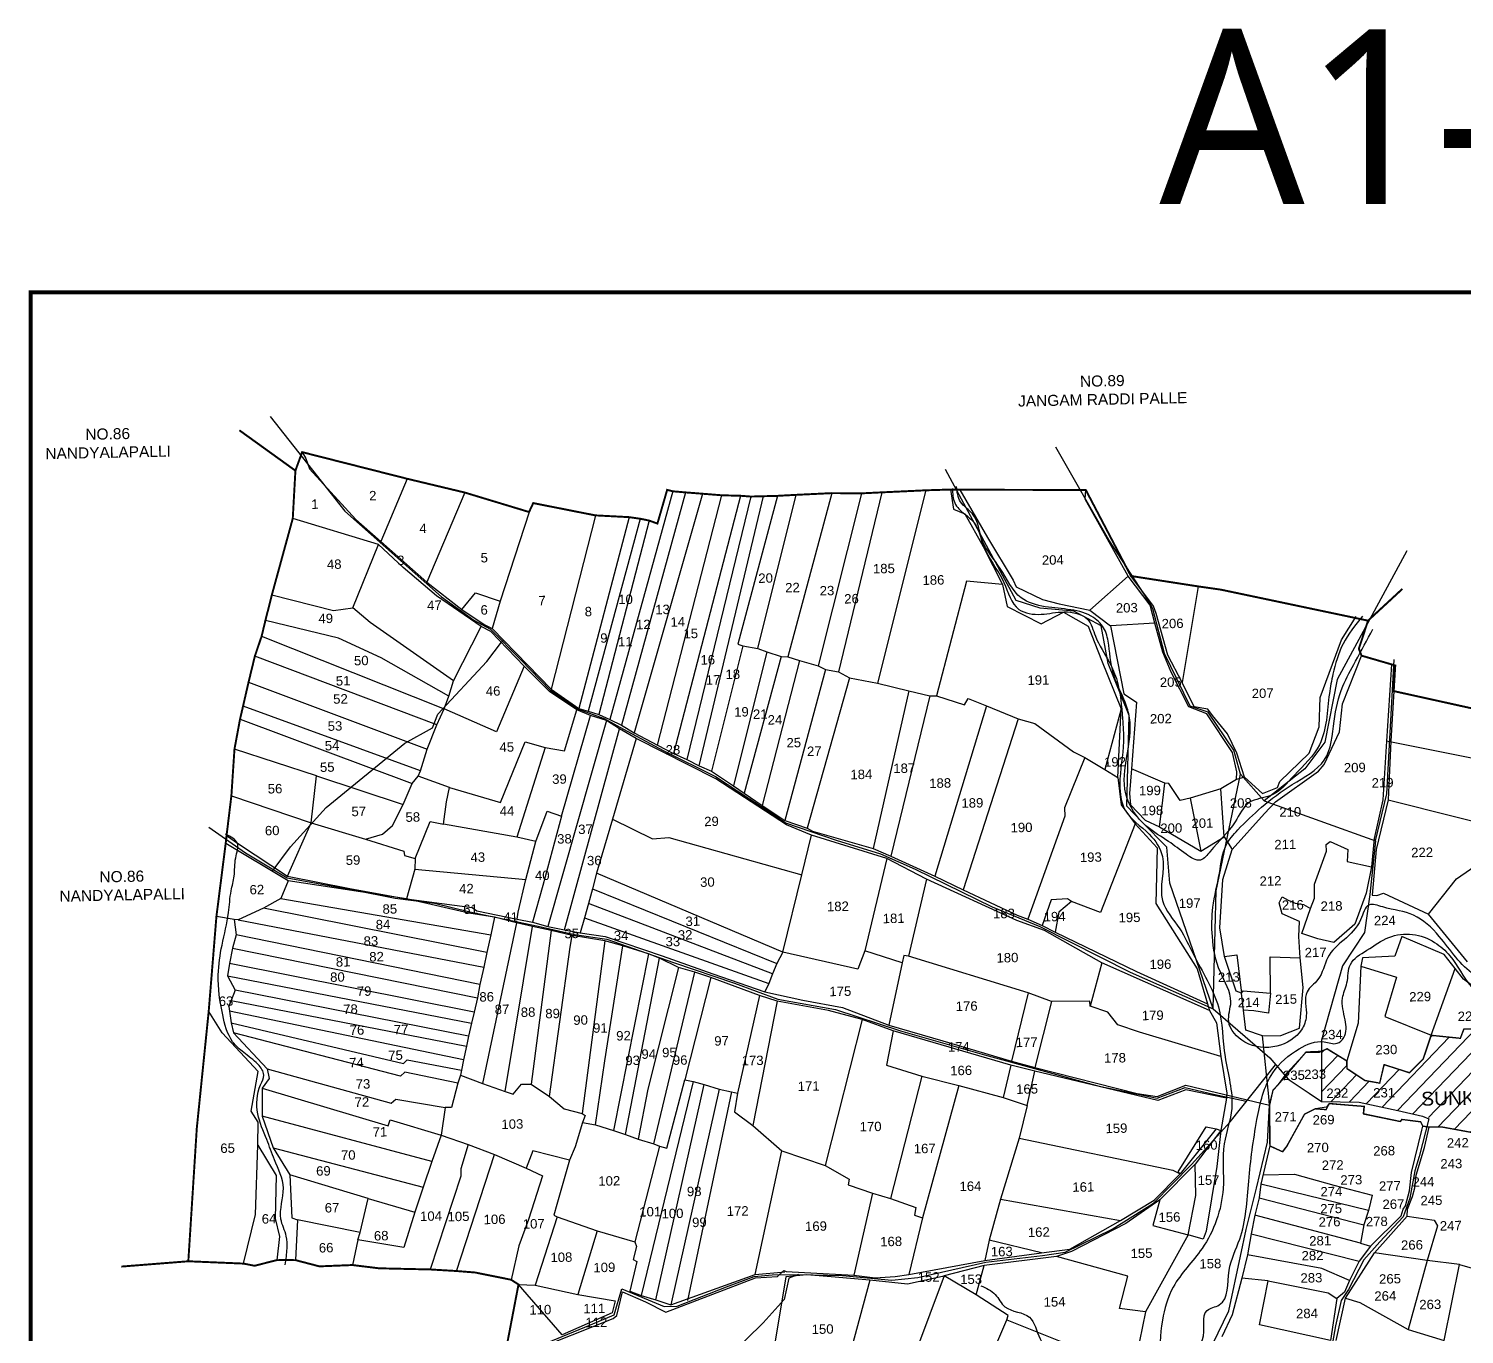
# Model space of a CAD drawing. Header units: inches. Extents: x 197015 to 220773, y 1618758 to 1626807.
# Drawn here: x 197015 to 199609, y 1621386 to 1623745 of the extents above; entities that cross this region are included whole.
import ezdxf
from ezdxf.enums import TextEntityAlignment as Align

# ---------------------------------------------------------------- set-up
doc = ezdxf.new("R2010")
doc.units = ezdxf.units.IN
doc.header["$LTSCALE"] = 15
doc.header["$MEASUREMENT"] = 0
for name, color, linetype in [('CADAS', 1, 'Continuous'), ('PLOT', 7, 'Continuous'), ('PLOT NO', 7, 'Continuous'), ('ROAD', 1, 'Continuous'), ('STREAM', 4, 'Continuous'), ('VILLAGE BOUNADRY', 5, 'Continuous'), ('VILLAGE BOUNDARY', 5, 'Continuous')]:
    doc.layers.add(name, color=color, linetype=linetype)
doc.styles.get("Standard").update_dxf_attribs({"font": 'arial.ttf'})
doc.styles.add('TMS', font='trebuc.ttf')

msp = doc.modelspace()

# ---------------------------------------------------------------- hatches: boundary and pattern name
at = {"layer": 'PLOT'}
h = msp.add_hatch(dxfattribs=at)
h.set_pattern_fill('ANSI31', color=11, scale=195.540078, angle=1.2017)
h.set_pattern_definition([(46.2017, (195094.894, 1620245.288), (-17.64213, 16.9172), [])])
h.paths.add_polyline_path([(199535.1, 1621883.1), (199510.2, 1621858.3), (199464.4, 1621872.9), (199456.4, 1621839.5), (199430, 1621844.2), (199397.1, 1621866), (199396.8, 1621879.9), (199361.4, 1621901.7), (199351.2, 1621896.9), (199351.3, 1621806.3), (199429.4, 1621805.2), (199429.2, 1621803.2), (199488.9, 1621790), (199545.8, 1621777.3), (199541.5, 1621760.8), (199546, 1621760.2), (199569.7, 1621760.1), (199662.9, 1621743), (199687.5, 1621703.3), (199722.8, 1621696.2), (199722.7, 1621697.5), (199706.5, 1621736.4), (199700.5, 1621765.8), (199677.5, 1621799.7), (199663.1, 1621821.7), (199706.3, 1621934), (199706.7, 1621936.5), (199684.9, 1621938.6), (199658.6, 1621947.6), (199646, 1621951.7), (199632.3, 1621937.8), (199608.7, 1621937.3), (199602.1, 1621920.5), (199549.6, 1621925.9)])
h.paths.add_polyline_path([(199627, 1621705.1), (199682.4, 1621706.3), (199681.8, 1621735.7), (199626.4, 1621734.5)], flags=25)
h.paths.add_polyline_path([(199663.8, 1621740.3), (199719.3, 1621741.4), (199718.7, 1621771.4), (199663.1, 1621770.2)], flags=25)
h.paths.add_polyline_path([(199603.3, 1621829.1), (199658.8, 1621830.3), (199658.2, 1621860.2), (199602.7, 1621859.1)], flags=24)
h.paths.add_polyline_path([(199672.4, 1621703.3), (199728, 1621704.5), (199727.4, 1621734.4), (199671.8, 1621733.3)], flags=9)
h.paths.add_polyline_path([(199312.3, 1621839.9), (199367.8, 1621841.1), (199367.2, 1621871), (199311.6, 1621869.9)], flags=9)
h.paths.add_polyline_path([(199352.4, 1621805.8), (199408, 1621807), (199407.4, 1621836.9), (199351.8, 1621835.8)], flags=25)
h.paths.add_polyline_path([(199437, 1621806.5), (199492.5, 1621807.6), (199491.9, 1621837.6), (199436.3, 1621836.4)], flags=24)
h.paths.add_polyline_path([(199650.6, 1621940.9), (199706, 1621942.1), (199705.4, 1621971.5), (199650, 1621970.3)], flags=9)

# ---------------------------------------------------------------- linework, layer by layer
for points in [[(197509.3, 1622979.7), (197516.1, 1622968), (197522.9, 1622949.7), (197606.3, 1622858.2), (197651.7, 1622818.5), (197734.4, 1622744.7), (197797.9, 1622695.5), (197838.2, 1622668.2), (197852.5, 1622660.9), (197917.2, 1622594.8), (197959.1, 1622551.1), (198009.2, 1622516.4), (198026, 1622511.7), (198045.4, 1622505.9), (198065.2, 1622496.8), (198086.2, 1622486.2), (198109.4, 1622472.2), (198151.3, 1622450.1), (198180.4, 1622435.3), (198204.7, 1622424.5), (198226.7, 1622413.1), (198249.2, 1622403.1), (198288.5, 1622376.5), (198307.8, 1622363.6), (198340.3, 1622341.4), (198381.6, 1622314), (198421.8, 1622300), (198431.4, 1622294.5), (198541.4, 1622263.3), (198572.9, 1622249.4), (198652.4, 1622213.7), (198703.7, 1622188.7), (198801.6, 1622142.8), (198820.5, 1622135.8), (198846.6, 1622124.5), (198869.7, 1622112.2), (199016.7, 1622041.5), (199145.2, 1621982.6), (199149, 1621970.8), (199161.2, 1621948.4), (199169.4, 1621887.7), (199180.4, 1621821.5), (199179.3, 1621812.4), (199169.2, 1621754.1), (199162.1, 1621689), (199142.7, 1621572.3), (199137.6, 1621557.7), (199110.5, 1621565.3), (199033.3, 1621426.2), (199011.3, 1621320)], [(197699, 1622931.6), (197651.7, 1622818.5)], [(197803.1, 1622906.7), (197734.4, 1622744.7)], [(198179.2, 1622908.9), (198065.2, 1622496.8)], [(198202.2, 1622906.9), (198086.2, 1622486.2)], [(198232.9, 1622904.5), (198109.4, 1622472.2)], [(198151.3, 1622450.1), (198267.8, 1622901.7)], [(198301.7, 1622900.8), (198180.4, 1622435.3)], [(198320, 1622899.4), (198204.7, 1622424.5)], [(198226.7, 1622413.1), (198343, 1622900)], [(198368.2, 1622900.7), (198296.6, 1622632.7)], [(198332.5, 1622624.9), (198402, 1622902.5)], [(198466.3, 1622905.6), (198387.1, 1622610.1)], [(198519.9, 1622905.2), (198441.8, 1622593.5)], [(198556.9, 1622907), (198478.6, 1622582.5)], [(198636.4, 1622910.7), (198549.2, 1622562.2)], [(198680.7, 1622912.1), (198686.3, 1622876.6), (198706.8, 1622868.4), (198739.6, 1622809), (198775, 1622740.7), (198783.3, 1622700.8), (198844.4, 1622669.5), (198885.1, 1622690.6), (198929.6, 1622665), (198953.9, 1622603.8), (198989.4, 1622515.6), (198959.7, 1622406.1)], [(198697.9, 1622911.8), (198747.7, 1622825.4), (198794.4, 1622748.4), (198799.3, 1622736.4), (198847.2, 1622713.6), (198877.2, 1622705.6), (198932.5, 1622693.9), (198969.9, 1622665.8), (198994.2, 1622543.2), (199016.8, 1622527.6), (199007.7, 1622407.5), (199004.6, 1622362.9), (199006.1, 1622342.2), (199032.5, 1622314.6), (199058.6, 1622302.5), (199133.3, 1622258.8), (199175.5, 1622284.4), (199189.7, 1622261.9)], [(199197.6, 1622388.2), (199198.1, 1622402), (199190.6, 1622437), (199143.9, 1622506.8), (199111.4, 1622519.2), (199079.7, 1622581.9), (199064.6, 1622618.1), (199050, 1622670.8), (199041.6, 1622703.1), (199001.6, 1622755.3), (198923.9, 1622894.6), (198925.3, 1622911.4)], [(197919.4, 1622871.5), (197867.3, 1622710.3), (197852.5, 1622660.9)], [(198039.2, 1622865.4), (197959.1, 1622551.1)], [(197482.8, 1622213.7), (197525.7, 1622310.1), (197535.3, 1622394.6), (197691.8, 1622343.2), (197708.4, 1622380.9), (197719, 1622394.4), (197723, 1622404), (197735.5, 1622443.1), (197752.7, 1622486.7), (197766.1, 1622515.6), (197774.7, 1622538.9), (197783, 1622566.3), (197832.6, 1622664.9), (197752.3, 1622719.9), (197691.8, 1622771), (197647.6, 1622812.9), (197492.4, 1622859.7)], [(198100.3, 1622862.2), (198009.2, 1622516.4)], [(198120.4, 1622859.3), (198026, 1622511.7)], [(198136.5, 1622856), (198045.4, 1622505.9)], [(197783, 1622566.3), (197632, 1622671.8), (197601, 1622698.1), (197647.6, 1622812.9)], [(198775, 1622740.7), (198709.8, 1622746.5), (198655.7, 1622539.4)], [(199001.6, 1622755.3), (198932.5, 1622693.9)], [(199212, 1622392.2), (199198.2, 1622435.6), (199181.5, 1622470.4), (199154.3, 1622503.6), (199146, 1622515.3), (199121.1, 1622519.6), (199099.3, 1622563.3), (199073.6, 1622612.6), (199052.5, 1622688.4), (199047.9, 1622701.2), (199006.8, 1622755.9)], [(199128.2, 1622737.1), (199099.3, 1622563.3)], [(197454.6, 1622721.6), (197566, 1622693.8), (197601, 1622698.1)], [(197797.9, 1622695.5), (197822.6, 1622725.3), (197867.3, 1622710.3)], [(197774.7, 1622538.9), (197652.3, 1622607.9), (197575.2, 1622643.6), (197443, 1622675.6)], [(198377.7, 1622076.2), (198412.1, 1622216.1), (198429.7, 1622287.3), (198384.8, 1622306.3), (198257, 1622389.4), (198112.8, 1622462.2), (198082.9, 1622479.9), (198059.5, 1622494.5), (198030.5, 1622504), (198005.5, 1622514.1), (197956.6, 1622547.2), (197910.6, 1622593.2), (197850, 1622655.3), (197832.6, 1622664.9)], [(199050, 1622670.8), (198969.9, 1622665.8)], [(199244.4, 1622362.8), (199271.7, 1622373.7), (199276.2, 1622384.4), (199329.1, 1622435.6), (199346.9, 1622483.6), (199349.1, 1622536.1), (199387.3, 1622640.8), (199413.6, 1622682.6)], [(197436.2, 1622647.2), (197766.1, 1622515.6)], [(198296.6, 1622632.7), (198305.8, 1622629.9), (198332.5, 1622624.9), (198348.9, 1622618.7), (198374.8, 1622610.7), (198387.1, 1622610.1), (198407.9, 1622603), (198441.8, 1622593.5), (198455.3, 1622586.9), (198478.6, 1622582.5), (198498.2, 1622571.6), (198549.2, 1622562.2), (198605.8, 1622548.4), (198643.3, 1622539.4), (198655.7, 1622539.4), (198706.2, 1622522.9), (198712.9, 1622534.8), (198746.2, 1622521.4), (198803.4, 1622497.9), (198833.2, 1622489.2), (198903.2, 1622438.3), (198923.7, 1622428.2), (198959.7, 1622406.1), (198983.4, 1622391.6), (198989.5, 1622342.3), (199014.3, 1622308.2), (199054.3, 1622264.5), (199051.8, 1622164), (199126.8, 1622046.3), (199145.2, 1621982.6)], [(199481.7, 1622547.9), (199476.7, 1622457.6), (199471.8, 1622351.5), (199449.8, 1622261.6), (199442.8, 1622179.3), (199451.1, 1622178.7), (199463.2, 1622182.6), (199544.5, 1622144.9), (199595.2, 1622208.5), (199713.6, 1622290.7), (199809.2, 1622384), (199823, 1622395.5), (199901.1, 1622456.5), (199923.8, 1622451.7), (200035.6, 1622507.4), (200155.9, 1622492.9), (200190.8, 1622487.4), (200235, 1622635)], [(197372.8, 1622287), (197394.4, 1622271.6), (197482.8, 1622213.7), (197595.8, 1622191.4), (197697.8, 1622172.3), (197816.3, 1622157.1), (197825.2, 1622150.9), (197897.7, 1622136), (197925.5, 1622130.6), (197953.4, 1622122.8), (197983.6, 1622116.3), (198011.6, 1622111), (198056.9, 1622104.5), (198160, 1622069.6), (198251.5, 1622037), (198345.6, 1622004.6), (198414.3, 1621989.7), (198485.6, 1621975.9), (198569.5, 1621944.4), (198666.8, 1621915.7), (198791.2, 1621879.4), (198833.2, 1621867.7), (199018.4, 1621820.7), (199054.2, 1621815.2), (199106.2, 1621835.7), (199257.5, 1621799.8), (199256, 1621815.3), (199244.7, 1621925.2), (199214.6, 1621935.3), (199206.6, 1622001.9), (199197.3, 1622005.9), (199176.2, 1622068.1), (199167.5, 1622119.9), (199172.7, 1622207.7), (199189.7, 1622261.9), (199248.2, 1622326.7), (199267.9, 1622347.6), (199345.7, 1622403.2), (199356.1, 1622415.4), (199383.8, 1622474.5), (199389, 1622524.8), (199423.6, 1622611.9)], [(197752.7, 1622486.7), (197424, 1622611.3)], [(198305.8, 1622629.9), (198249.2, 1622403.1)], [(198348.9, 1622618.7), (198288.5, 1622376.5)], [(198374.8, 1622610.7), (198307.8, 1622363.6)], [(197910.6, 1622593.2), (197860.5, 1622474.4), (197766.1, 1622515.6)], [(198407.9, 1622603), (198340.3, 1622341.4)], [(198455.3, 1622586.9), (198381.6, 1622314)], [(199478, 1622596.2), (199468.6, 1622457.4), (199461.9, 1622351.4), (199446.5, 1622281.4), (199441.5, 1622230.3), (199432, 1622183), (199411.5, 1622126.9), (199373.7, 1622093.6), (199344.3, 1622100.3), (199315.4, 1622109.6), (199331.3, 1622155.1), (199338.3, 1622173.7), (199338.4, 1622199.1), (199360, 1622258.5), (199359.8, 1622270.9), (199366.7, 1622276.4), (199399.1, 1622261.5), (199397.4, 1622240.1), (199441.5, 1622230.3)], [(197412.5, 1622563.9), (197735.5, 1622443.1)], [(198498.2, 1622571.6), (198421.8, 1622300)], [(198605.8, 1622548.4), (198541.4, 1622263.3)], [(198643.3, 1622539.4), (198572.9, 1622249.4)], [(197723, 1622404), (197402.6, 1622520.7)], [(197775.7, 1622373.6), (197867.6, 1622346.7), (197912.6, 1622456.4), (197948.5, 1622446), (197983.6, 1622439.7), (198005.5, 1622514.1)], [(197897.7, 1622136), (197899.7, 1622148.6), (197913.6, 1622207.2), (197931.4, 1622275.9), (197952, 1622331.1), (197977.8, 1622321.7), (198030.5, 1622504)], [(198746.2, 1622521.4), (198652.4, 1622213.7)], [(198983.4, 1622391.6), (198989.4, 1622515.6)], [(197397.1, 1622497), (197708.4, 1622380.9)], [(198059.5, 1622494.5), (197953.4, 1622122.8)], [(197983.6, 1622116.3), (198082.9, 1622479.9)], [(198803.4, 1622497.9), (198703.7, 1622188.7)], [(198112.8, 1622462.2), (198070, 1622316.5), (198041.2, 1622218.7), (198033.8, 1622190.7), (198026.9, 1622164.1), (198019.7, 1622138), (198011.6, 1622111)], [(199723.5, 1622018.8), (199742.4, 1622084.7), (199774.7, 1622182.4), (199797.2, 1622266.5), (199815.6, 1622335.9), (199824, 1622385.3), (199823, 1622395.5), (199809.2, 1622384), (199712.9, 1622408.5), (199468.6, 1622457.4)], [(197535.3, 1622394.6), (197387.1, 1622443.1)], [(197948.5, 1622446), (197897.4, 1622283.8)], [(198923.7, 1622428.2), (198886.9, 1622336.7), (198887.7, 1622321.6), (198820.5, 1622135.8)], [(199244.4, 1622362.8), (199212, 1622392.2), (199197.6, 1622388.2), (199169.2, 1622371.5), (199114.1, 1622354.2), (199095.9, 1622350), (199075.4, 1622381), (199068.4, 1622381.7), (199007.7, 1622407.5)], [(197713.7, 1622245.4), (197740.6, 1622312), (197764.8, 1622307.3), (197770.4, 1622347.7), (197775.7, 1622373.6), (197719, 1622394.4)], [(199058.6, 1622302.5), (199063.4, 1622340.8), (199068.4, 1622381.7)], [(197381.5, 1622358.7), (197525.7, 1622310.1), (197623.6, 1622280.6), (197693, 1622258.6), (197694.5, 1622250.7), (197713.7, 1622245.4), (197712.7, 1622226.2), (197697.8, 1622172.3)], [(199114.1, 1622354.2), (199133.3, 1622258.8)], [(199175.5, 1622284.4), (199169.2, 1622371.5)], [(199471.8, 1622351.5), (199713.6, 1622290.7)], [(197623.6, 1622280.6), (197654.4, 1622289.1), (197672.6, 1622305.3), (197691.8, 1622343.2)], [(197977.8, 1622321.7), (197944.5, 1622196.9), (197925.5, 1622130.6)], [(197931.4, 1622275.9), (197897.4, 1622283.8), (197764.8, 1622307.3)], [(198070, 1622316.5), (198142.4, 1622280.8), (198172.2, 1622283.1), (198412.1, 1622216.1)], [(199014.3, 1622308.2), (198951.9, 1622147.7), (198899.3, 1622167.5), (198892.4, 1622172.8), (198862.7, 1622170.7), (198846.6, 1622124.5)], [(199179.3, 1621812.4), (199106.3, 1621827.1), (199055.6, 1621807.9), (198833.1, 1621861.4), (198789.8, 1621872.1), (198577.4, 1621933.8), (198521.4, 1621954.3), (198460.4, 1621970.7), (198367.9, 1621987.8), (198336, 1621998.1), (198248.1, 1622030.2), (198219.2, 1622040.3), (198189.2, 1622048.4), (198155.3, 1622065.1), (198134.9, 1622073.4), (198088.9, 1622087.4), (198056.2, 1622096.8), (197997, 1622106.4), (197959.1, 1622115), (197925.7, 1622122.8), (197896.4, 1622129), (197857.1, 1622139.2), (197810.4, 1622146.6), (197697.8, 1622172.3), (197484.3, 1622204.8), (197371.2, 1622272.6)], [(199149, 1621970.8), (198954.6, 1622056.7), (198851, 1622115.1), (198800.9, 1622133.2), (198637.6, 1622207.9), (198565.9, 1622245.1), (198429.7, 1622287.3)], [(198565.9, 1622245.1), (198526.3, 1622078.3)], [(197712.7, 1622226.2), (197913.6, 1622207.2)], [(198377.7, 1622076.2), (198041.2, 1622218.7)], [(197484.3, 1622204.8), (197470.7, 1622173.1), (197439.7, 1622155.4), (197393.7, 1622134.4), (197386.6, 1622135), (197354.5, 1622140.8)], [(198033.8, 1622190.7), (198367.3, 1622055.9)], [(198637.6, 1622207.9), (198604.8, 1622069.2)], [(197470.7, 1622173.1), (197850.4, 1622107.4)], [(198899.3, 1622167.5), (198876.8, 1622148.3), (198869.7, 1622112.2)], [(199244.7, 1621925.2), (199278, 1621925.3), (199311.6, 1621938.8), (199317.8, 1622012.5), (199312.7, 1622066), (199310.1, 1622104.4), (199311.3, 1622131.7), (199280.1, 1622145.4), (199274.8, 1622165.4), (199279.9, 1622176.2), (199290.8, 1622170.2), (199303.9, 1622164.7), (199318.7, 1622162.3), (199331.3, 1622155.1)], [(197842.9, 1622075.4), (197439.7, 1622155.4)], [(197857.1, 1622139.2), (197850.4, 1622107.4), (197842.9, 1622075.4), (197837.5, 1622049), (197830.6, 1622017.7), (197826.3, 1621993.6), (197820, 1621967.7), (197815.1, 1621948.1), (197809.9, 1621924.3), (197806.5, 1621906.2), (197800.7, 1621881.3), (197797.4, 1621862.8), (197795.2, 1621853.9), (197790.7, 1621839.3), (197779.5, 1621795.7), (197767.9, 1621795.4), (197760.8, 1621745.5), (197743.8, 1621697.6), (197728.1, 1621651.8), (197712.9, 1621606.5), (197693.2, 1621542.7), (197609.9, 1621556.1), (197600.3, 1621510.8)], [(198359, 1622037), (198026.9, 1622164.1)], [(199615.3, 1622058.9), (199544.5, 1622144.9)], [(197386.6, 1622135), (197390, 1622107.6), (197383.4, 1622083.1), (197378.2, 1622055.5), (197374.2, 1622033.4), (197388.6, 1622007.5), (197381.4, 1621989.1), (197377.1, 1621978), (197378.4, 1621969.7), (197381.4, 1621948.6), (197385.6, 1621930.6), (197446.2, 1621865.1), (197449.7, 1621847.7), (197437, 1621830.5), (197437.4, 1621779.8), (197457.1, 1621722.5), (197487.2, 1621673.7), (197490.8, 1621596.1), (197501.1, 1621592.3), (197497.6, 1621519.6)], [(197393.7, 1622134.4), (197837.5, 1622049)], [(197896.4, 1622129), (197835.4, 1621838.6)], [(197876.4, 1621824.4), (197925.7, 1622122.8)], [(197959.1, 1622115), (197923.3, 1621837.9)], [(198019.7, 1622138), (198352.4, 1622019.5)], [(197830.6, 1622017.7), (197390, 1622107.6)], [(197956.3, 1621815.5), (197993.9, 1622085.2), (197997, 1622106.4)], [(198056.2, 1622096.8), (198015.2, 1621784.6)], [(198039.3, 1621764.4), (198056.4, 1621879.7), (198088.9, 1622087.4)], [(199257.5, 1621799.8), (199263.6, 1621826.8), (199272.7, 1621836.5), (199289, 1621858.3), (199323.3, 1621895.7), (199347.9, 1621895.4), (199361.4, 1621901.7), (199396.8, 1621879.9), (199397.1, 1621866), (199430, 1621844.2), (199456.4, 1621839.5), (199464.4, 1621872.9), (199510.2, 1621858.3), (199535.1, 1621883.1), (199549.6, 1621925.9), (199593, 1622046.4), (199573.1, 1622071.8), (199496.2, 1622104.6), (199483.9, 1622068.7), (199425.4, 1622065.8), (199422, 1622050.7), (199417.4, 1621948), (199396.8, 1621879.9)], [(197383.4, 1622083.1), (197826.3, 1621993.6)], [(198134.9, 1622073.4), (198072, 1621753.8)], [(198093.4, 1621746.4), (198155.3, 1622065.1)], [(199169.4, 1621887.7), (199022.4, 1621931.7), (198983.5, 1621944.7), (198964.9, 1621967.7), (198933, 1621978.7), (198932.8, 1621987.4), (198863.1, 1621987.2), (198821.2, 1622002.8), (198604.8, 1622069.2), (198596.8, 1622069.9), (198593.8, 1622056.9), (198526.3, 1622078.3), (198513.5, 1622045.5), (198377.7, 1622076.2), (198367.3, 1622055.9), (198359, 1622037), (198352.4, 1622019.5), (198345.6, 1622004.6)], [(199176.2, 1622068.1), (199198.3, 1622071.3), (199206.6, 1622001.9), (199209.8, 1622006.3), (199259, 1622002), (199258.4, 1622067.8), (199312.7, 1622066)], [(197820, 1621967.7), (197378.2, 1622055.5)], [(198189.2, 1622048.4), (198133.9, 1621828.8), (198116.6, 1621738.5)], [(198144.7, 1621729.9), (198219.2, 1622040.3)], [(198593.8, 1622056.9), (198569.5, 1621944.4)], [(198954.6, 1622056.7), (198933, 1621978.7)], [(199422, 1622050.7), (199486.6, 1622031.2), (199465.9, 1621959.8), (199549.6, 1621925.9), (199602.1, 1621920.5), (199608.7, 1621937.3), (199632.3, 1621937.8), (199656.7, 1621991.2), (199607.7, 1622027.2), (199593, 1622046.4)], [(197374.2, 1622033.4), (197815.1, 1621948.1)], [(198248.1, 1622030.2), (198201.1, 1621845.7)], [(197377.1, 1621978), (197381.4, 1621989.1), (197806.5, 1621906.2)], [(197809.9, 1621924.3), (197388.6, 1622007.5)], [(198336, 1621998.1), (198296.1, 1621821.3)], [(198367.9, 1621987.8), (198324, 1621763.1)], [(198821.2, 1622002.8), (198791.2, 1621879.4)], [(198863.1, 1621987.2), (198833.2, 1621867.7)], [(199259, 1622002), (199255.5, 1621966), (199228.8, 1621970), (199209.1, 1621971.5)], [(197403.5, 1621513.4), (197425.1, 1621602), (197429.1, 1621727.4), (197429.6, 1621769.2), (197417.4, 1621789.1), (197429.8, 1621860.3), (197364.6, 1621930.5), (197340.5, 1621969)], [(197800.7, 1621881.3), (197378.4, 1621969.7)], [(197381.4, 1621948.6), (197692.4, 1621874.9), (197699.4, 1621881.6), (197797.4, 1621862.8)], [(198521.4, 1621954.3), (198454.3, 1621690.5)], [(198577.4, 1621933.8), (198565.4, 1621871.8), (198629.2, 1621851.8), (198696.2, 1621835.4), (198775.8, 1621813.5), (198819.4, 1621798.9), (198833.1, 1621861.4)], [(197790.7, 1621839.3), (197694.7, 1621859.6), (197687.2, 1621852.3), (197385.6, 1621930.6)], [(197446.2, 1621865.1), (197670.3, 1621803), (197678.9, 1621810.3), (197767.9, 1621795.4)], [(197795.2, 1621853.9), (197835.4, 1621838.6), (197876.4, 1621824.4), (197890.6, 1621819.8), (197905.5, 1621837.7), (197923.3, 1621837.9), (197956.3, 1621815.5), (197982.8, 1621793.3), (198015.2, 1621784.6), (198020.9, 1621780.9), (198016.2, 1621768.1), (198039.3, 1621764.4), (198072, 1621753.8), (198093.4, 1621746.4), (198116.6, 1621738.5), (198144.7, 1621729.9), (198154.9, 1621725.4), (198168.4, 1621721.9), (198201.1, 1621845.7), (198215.9, 1621842.3), (198235.8, 1621836.8), (198262.9, 1621828.6), (198285.4, 1621823.9), (198296.1, 1621821.3), (198290.5, 1621787.9), (198324, 1621763.1), (198376.3, 1621717.1), (198454.3, 1621690.5), (198497.6, 1621666.2), (198496, 1621655.6), (198540.2, 1621640.7), (198572.5, 1621631), (198618.2, 1621615), (198616.1, 1621601), (198630.4, 1621595.8), (198605.4, 1621493.5), (198743.2, 1621519.3), (198845.3, 1621532.6), (198896.4, 1621539.4), (198988.3, 1621591.1), (199049.1, 1621627.9), (199095.8, 1621675.7), (199092, 1621679.2), (199143.1, 1621760.5), (199160.8, 1621756.7), (199169.2, 1621754.1)], [(198789.8, 1621872.1), (198775.8, 1621813.5)], [(197437, 1621830.5), (197664.6, 1621762.4), (197668.4, 1621773.2), (197760.8, 1621745.5)], [(198215.9, 1621842.3), (198121.9, 1621455.7)], [(198148.4, 1621448.1), (198235.8, 1621836.8)], [(198262.9, 1621828.6), (198175.7, 1621438.6)], [(198629.2, 1621851.8), (198572.5, 1621631)], [(198696.2, 1621835.4), (198630.4, 1621595.8)], [(198285.4, 1621823.9), (198205.5, 1621446.5)], [(199378, 1621374.4), (199394.6, 1621451), (199447.1, 1621533.1), (199506, 1621599.1), (199506.7, 1621612), (199515.5, 1621634.8), (199519.6, 1621650.4), (199522.2, 1621673), (199537.1, 1621723.1), (199546, 1621760.2), (199534.3, 1621761.7), (199530.5, 1621769.6), (199496.3, 1621773.9), (199493.3, 1621770.2), (199427.2, 1621783.8), (199428.6, 1621797.4), (199365.2, 1621802.5), (199360.3, 1621796), (199340.1, 1621793.1), (199320.6, 1621783.5), (199289, 1621726.5), (199280.7, 1621715.6), (199257.9, 1621726)], [(197743.8, 1621697.6), (197437.4, 1621779.8)], [(198819.4, 1621798.9), (198805.2, 1621739.8), (198771.3, 1621630), (198750.7, 1621555.5), (198743.2, 1621519.3)], [(199116.6, 1621288.7), (199183.7, 1621427.8), (199204.8, 1621526.6), (199215.3, 1621574.9), (199233.9, 1621649.6), (199253.4, 1621732.6), (199257.5, 1621799.8), (199257.9, 1621726), (199241.8, 1621657.1), (199238.3, 1621632.1), (199230.5, 1621600.9), (199224.2, 1621567.1), (199217.6, 1621529), (199207.4, 1621487.2), (199189.6, 1621421), (199170.9, 1621381.2)], [(198016.2, 1621768.1), (198002.9, 1621724.4), (197992.7, 1621700.5), (197969.5, 1621620.2), (197964.1, 1621601.2), (197970, 1621597.7), (197930.6, 1621474.2)], [(199169.2, 1621754.1), (199122.8, 1621692.9), (199059.4, 1621628.9), (198997.4, 1621585.6), (198899.7, 1621535.1), (198872.6, 1621526.2), (198741.9, 1621510.2), (198669.6, 1621491.2), (198666.2, 1621489.8), (198602.9, 1621476.5), (198535.3, 1621483.5), (198465.3, 1621489.2), (198421, 1621492.9), (198383.2, 1621489.5), (198360.1, 1621347.9)], [(199160.8, 1621756.7), (199095.8, 1621675.7)], [(199245.1, 1621673.5), (199302.3, 1621675), (199373.7, 1621655.3), (199442.6, 1621637.1), (199439.9, 1621624.3), (199436.2, 1621609.6), (199427.7, 1621583.6), (199421.5, 1621550.1), (199439.7, 1621544.7), (199495.3, 1621599.5), (199498.9, 1621611.8), (199503, 1621617.5), (199510.5, 1621644.6), (199513.7, 1621678.1), (199532.7, 1621754.4), (199534.3, 1621761.7)], [(199600.7, 1621511.6), (199677.9, 1621489.6), (199694.4, 1621483.1), (199707.7, 1621480.3), (199707.4, 1621521), (199708.9, 1621538.9), (199702.1, 1621564.6), (199713.3, 1621642.9), (199724.7, 1621695.8), (199687.5, 1621703.3), (199662.9, 1621743), (199569.7, 1621760.1), (199546, 1621760.2)], [(197429.1, 1621727.4), (197462.7, 1621672.5), (197460.4, 1621594.7), (197468.3, 1621562.1), (197463.5, 1621519.6)], [(197809.1, 1621728.4), (197795.9, 1621684.4), (197796.2, 1621671.1), (197740.9, 1621502.8)], [(197760.8, 1621745.5), (197809.1, 1621728.4), (197856.8, 1621710.8), (197914.1, 1621686.1), (197943.8, 1621671.7), (197918.6, 1621593.1), (197900.6, 1621545.7), (197887, 1621484.2)], [(198154.9, 1621725.4), (198110.6, 1621552.6)], [(198805.2, 1621739.8), (199082.3, 1621682.1), (199095.8, 1621675.7)], [(197457.1, 1621722.5), (197728.1, 1621651.8)], [(197788.1, 1621500), (197856.8, 1621710.8)], [(197992.7, 1621700.5), (197926.3, 1621717.3), (197914.1, 1621686.1)], [(198327.9, 1621493.5), (198376.3, 1621717.1)], [(197628.8, 1621630.9), (197487.2, 1621673.7)], [(199059.4, 1621628.9), (199046.5, 1621582.2), (199110.5, 1621565.3), (199124.1, 1621636.5), (199122.8, 1621692.9)], [(199436.2, 1621609.6), (199241.8, 1621657.1)], [(197614.3, 1621569.8), (197628.8, 1621630.9), (197712.9, 1621606.5)], [(198540.2, 1621640.7), (198506.1, 1621492.7)], [(198771.3, 1621630), (198988.3, 1621591.1)], [(199238.3, 1621632.1), (199427.7, 1621583.6)], [(197970, 1621597.7), (198042.3, 1621572.6), (198110.6, 1621552.6), (198113.3, 1621544.5), (198107.6, 1621520.7), (198114.1, 1621517), (198101.5, 1621463.5), (198121.9, 1621455.7), (198148.4, 1621448.1), (198175.7, 1621438.6), (198327.9, 1621493.5), (198381.5, 1621498.7)], [(199421.5, 1621550.1), (199230.5, 1621600.9)], [(199506, 1621599.1), (199554.5, 1621591.8), (199561.1, 1621581.9), (199542.3, 1621519), (199507.6, 1621394.1)], [(197609.9, 1621556.1), (197614.3, 1621569.8), (197501.1, 1621592.3)], [(198042.3, 1621572.6), (198007.2, 1621457.3)], [(198845.3, 1621532.6), (198750.7, 1621555.5)], [(199224.2, 1621567.1), (199419.4, 1621518)], [(199439.7, 1621544.7), (199419.4, 1621518), (199402, 1621483.1), (199392.5, 1621461.5), (199379.1, 1621450.6), (199367.6, 1621374.2)], [(199033.3, 1621426.2), (198986.3, 1621432.4), (199001.4, 1621490.7), (198872.6, 1621526.2)], [(199402, 1621483.1), (199351.7, 1621504.3), (199217.6, 1621529)], [(199394.6, 1621451), (199420.4, 1621443.3), (199507.6, 1621394.1), (199572.7, 1621374.7), (199600.7, 1621511.6), (199542.3, 1621519), (199447.1, 1621533.1)], [(197920.1, 1621353.8), (198071.2, 1621414.1), (198078, 1621419.5), (198088.5, 1621462.6), (198129.7, 1621444.1), (198166.7, 1621425.8), (198328.7, 1621487.7), (198368.1, 1621490.3), (198379.8, 1621500.7), (198384.2, 1621499), (198506.1, 1621492.7), (198545, 1621487.4), (198580.8, 1621490), (198605.4, 1621493.5)], [(197967.7, 1621343.8), (198023.6, 1621336.7), (198046.6, 1621334.7), (198085.3, 1621329.4), (198258.8, 1621294.7), (198264.1, 1621314.3), (198322.9, 1621296.1), (198331.3, 1621321.1), (198342.5, 1621319.1), (198370.1, 1621316.7), (198420.8, 1621312.2), (198440, 1621309), (198483.8, 1621294), (198588.8, 1621262.2), (198608.9, 1621255.8), (198636.7, 1621246.2), (198704.2, 1621229), (198782.8, 1621411.8), (198784.9, 1621419.6), (198727, 1621456.7), (198741.9, 1621510.2)], [(198727, 1621456.7), (198669.6, 1621491.2), (198617.9, 1621352.6), (198591.2, 1621273.2), (198588.8, 1621262.2)], [(197979, 1621384.4), (197900.3, 1621475.7), (197930.6, 1621474.2), (198007.2, 1621457.3), (198074.8, 1621446.4), (198069.5, 1621424.5), (197979, 1621384.4)], [(198535.3, 1621483.5), (198488.8, 1621311.6)], [(199254.7, 1621482.2), (199207.4, 1621487.2)], [(199367.6, 1621374.2), (199239.1, 1621402.6), (199254.7, 1621482.2), (199363.1, 1621460.8), (199379.1, 1621450.6)], [(198782.8, 1621411.8), (199011.3, 1621320)]]:
    msp.add_lwpolyline(points, dxfattribs=at)
at = {"layer": 'PLOT', "color": 11, "const_width": 2.44}
for points in [[(199365.2, 1621802.5), (199359.5, 1621791.6), (199340.1, 1621793.1), (199320.6, 1621783.5), (199289, 1621726.5), (199280.7, 1621715.6), (199257.9, 1621726), (199257.5, 1621799.8), (199263.6, 1621826.8), (199272.7, 1621836.5), (199323.3, 1621895.7), (199351.2, 1621896.9), (199361.4, 1621901.7), (199396.8, 1621879.9), (199397.1, 1621866), (199430, 1621844.2), (199456.4, 1621839.5), (199464.4, 1621872.9), (199510.2, 1621858.3), (199535.1, 1621883.1), (199549.6, 1621925.9), (199602.1, 1621920.5), (199608.7, 1621937.3), (199632.3, 1621937.8)], [(199662.9, 1621743), (199569.7, 1621760.1), (199546, 1621760.2), (199534.3, 1621761.7), (199530.5, 1621769.6), (199496.3, 1621773.9), (199493.3, 1621770.2), (199427.2, 1621783.8), (199428.6, 1621797.4), (199365.2, 1621802.5), (199360.3, 1621796), (199360.3, 1621796)]]:
    msp.add_lwpolyline(points, dxfattribs=at)
at = {"layer": 'ROAD'}
for points in [[(197451.4, 1623043.9), (197586.6, 1622872.8), (197761.4, 1622718.1), (197819.3, 1622676.1), (197849.7, 1622659.5), (197904.5, 1622604.3), (197957.3, 1622549.6), (198006.7, 1622515.6), (198055.1, 1622498.4), (198089.8, 1622479.3), (198161.9, 1622440.7), (198256.3, 1622393.8), (198359.9, 1622325.5), (198382.7, 1622310), (198474.5, 1622278.6), (198554.5, 1622253.6), (198617.3, 1622226.4), (198756.1, 1622158.3), (198842.2, 1622122.5), (199005.5, 1622040.1), (199155.7, 1621973.7), (199257.7, 1621885.1), (199290.8, 1621846.9), (199329, 1621821.6), (199351.3, 1621806.3), (199419, 1621805.4), (199488.9, 1621790), (199533.7, 1621780), (199545.2, 1621775.1), (199527.5, 1621707), (199519.6, 1621681.2), (199510.9, 1621631.6), (199498.5, 1621598.1), (199456.8, 1621552.8), (199427.9, 1621520.5), (199399.8, 1621466.9), (199387, 1621446.5), (199376.8, 1621401.2), (199365.5, 1621339.8)], [(199155.7, 1621973.7), (199160.7, 1622186.9), (199204.9, 1622397.9), (199193.1, 1622441.2), (199146.6, 1622510.1), (199113.7, 1622520.6), (199067.7, 1622615.8), (199046.3, 1622696.3), (199038.8, 1622711), (198966.7, 1622821.2), (198871.2, 1622988.8)], [(199155.7, 1621973.7), (199077.2, 1622201.1), (199072, 1622266.1), (199026.8, 1622311.5), (198999.6, 1622339.8), (199003.7, 1622503.9), (198965.7, 1622597.5), (198953.3, 1622665.7), (198904, 1622692.1), (198842.9, 1622697.5), (198799.3, 1622711.8), (198671.7, 1622948.2)], [(199505.2, 1622801.2), (199379.5, 1622568.6), (199357.5, 1622455.4), (199321.4, 1622407.3), (199247.8, 1622349.8), (199448.9, 1622277.4), (199469, 1622362), (199482.4, 1622604.9)], [(197455.4, 1622221.9), (197488.6, 1622266.4), (197552.6, 1622337.5), (197694.7, 1622453.8), (197745.1, 1622481.7), (197754.7, 1622506), (197843.3, 1622601.4), (197869.5, 1622636.6), (197872.3, 1622639.1)], [(199204.9, 1622397.9), (199247.8, 1622349.8)], [(197340.5, 1622302.2), (197407, 1622255.6), (197482, 1622210.2), (197604.8, 1622188.4), (197677.3, 1622173.7), (197748.7, 1622164.7), (197812.6, 1622149.2), (197935.7, 1622123), (198001.7, 1622107.8), (198060, 1622099.8), (198180.1, 1622057.4), (198290.3, 1622020.3), (198368.7, 1621991.1), (198473, 1621972.6), (198590.8, 1621934), (198742.6, 1621890.8), (198949.2, 1621834), (199054.1, 1621812.1), (199104.9, 1621831.7), (199155.9, 1621819.8), (199215.2, 1621807.1)], [(199448.9, 1622277.4), (199438.8, 1622180.1), (199429.1, 1622111.8), (199389.3, 1622051.5), (199351.2, 1621917.4), (199351.3, 1621806.3)], [(197860.7, 1621308.9), (197920.6, 1621357.5), (198030.2, 1621402.6), (198072.9, 1621420.8), (198086.9, 1621467.9), (198163.6, 1621436), (198187.1, 1621436.5), (198275.9, 1621471.6), (198326.3, 1621490.1), (198358.4, 1621493), (198406.3, 1621493.8), (198485.7, 1621491.7), (198575, 1621483.3), (198621.8, 1621488.2), (198744.9, 1621515.9), (198847.2, 1621527.9), (198887.8, 1621534.1), (198972.8, 1621575.8), (199047.5, 1621622.3), (199116.2, 1621692.7), (199186, 1621769.7), (199267.9, 1621872.7)], [(198406.3, 1621493.8), (198388.5, 1621486.9), (198380.5, 1621448.8), (198342.3, 1621406.4), (198282.4, 1621347.4), (198169, 1621343.3), (198017.1, 1621127.3), (197977.4, 1621045.7), (197933.3, 1621024.1), (197839.9, 1621007.9)]]:
    msp.add_lwpolyline(points, dxfattribs=at)
at = {"layer": 'STREAM'}
for points in [[(199425.4, 1622683.1), (199390.1, 1622633), (199371.9, 1622578.5), (199365.4, 1622543.5), (199347.5, 1622451), (199302.2, 1622395.9), (199259.4, 1622359.2), (199220.5, 1622346.3), (199195.1, 1622311.5), (199150.2, 1622258.3), (199132.6, 1622242.5), (199106.8, 1622253), (199074.8, 1622276.1), (199035.5, 1622303.3), (198997.5, 1622362.4), (199004.3, 1622499.7), (198996.4, 1622527.6), (198977.1, 1622573.1), (198966.7, 1622630.9), (198959.3, 1622659.3), (198939.5, 1622680.6), (198852.1, 1622700.3), (198808.7, 1622716.3), (198770.9, 1622769.2), (198738.3, 1622820.5), (198720.8, 1622868), (198699.1, 1622889.8), (198691.7, 1622917.7)], [(198684.4, 1622914.2), (198688.5, 1622887.8), (198706.2, 1622868.1), (198723.4, 1622852.2), (198740.2, 1622811), (198777.1, 1622744.3), (198804.3, 1622695.6), (198844.7, 1622686.7), (198886.3, 1622691), (198928.2, 1622677.8), (198942.9, 1622647), (198967.6, 1622600.6), (198981.9, 1622566), (198991.6, 1622498), (198993.4, 1622457), (198986.8, 1622379.4), (198996, 1622333.6), (199040.1, 1622289.1), (199063.7, 1622248.9), (199063.9, 1622169.3), (199095, 1622118.6), (199119.7, 1622072.2), (199164.9, 1621977.1), (199176.9, 1621887.3), (199189, 1621793.9), (199175.6, 1621730.1), (199173.4, 1621648.8), (199135.4, 1621540.8), (199083.4, 1621470.9), (199063.8, 1621410.9), (199058.4, 1621332.7), (199062.5, 1621254.8), (199087.9, 1621167.4), (199125, 1621053.1), (199077.7, 1620887.4), (199015.1, 1620798.7), (198967.1, 1620720.9), (198855.6, 1620604.7), (198816.7, 1620507.3), (198801.2, 1620420.4), (198774.6, 1620329.4), (198757.1, 1620279.5)], [(198874.2, 1620252.8), (198873.3, 1620277.2), (198888.7, 1620305.8), (198945.9, 1620389.9), (198987.6, 1620411.6), (199017.5, 1620444.8), (199032.6, 1620467.9), (199062.5, 1620501), (199075.4, 1620535.2), (199089.8, 1620561.6), (199125.3, 1620646.1), (199129, 1620695.8), (199123.8, 1620719), (199102.4, 1620739.5), (199111.3, 1620797.9), (199127.3, 1620847.8), (199141.4, 1620879.2), (199164.6, 1620960.9), (199180, 1621039.6), (199173.4, 1621096.1), (199148.2, 1621149.1), (199100.6, 1621238.1), (199094, 1621293), (199108.2, 1621318.2), (199110.1, 1621336.8), (199136.5, 1621376), (199144.7, 1621428.9), (199166.3, 1621438.7), (199184.4, 1621501.1), (199203.4, 1621557.4), (199219.8, 1621662.5), (199234.6, 1621773.5), (199263.1, 1621857.9), (199311.1, 1621901.6), (199355.9, 1621914.1), (199379.3, 1621911.5), (199391.5, 1621921.9), (199393.9, 1621953.7), (199389.2, 1621993.2), (199397.2, 1622020.5), (199403.4, 1622054), (199433.2, 1622079.5), (199473.1, 1622102.8), (199515.7, 1622108.3), (199555.6, 1622093.7), (199583.3, 1622069.4), (199621.7, 1622014.4), (199663.5, 1621984.2), (199760.1, 1621966.8), (199840.9, 1621967.8), (199926.1, 1621990.1), (199994.2, 1622071.4), (200118, 1622167.1), (200205.5, 1622255), (200226.4, 1622291.2), (200215.6, 1622325.9), (200221.1, 1622359.3), (200208.9, 1622386.2), (200233.2, 1622455.6), (200257.5, 1622553.9), (200275, 1622608.5), (200294.4, 1622643.9), (200305.3, 1622679.8), (200321.6, 1622718.1), (200328.8, 1622747), (200336.9, 1622765.8), (200347.6, 1622776.1), (200358, 1622794.9), (200361.6, 1622810.5), (200392.1, 1622836)], [(200335.6, 1622835.4), (200324.2, 1622815.9), (200314, 1622786.4), (200299, 1622765.3), (200288.2, 1622733.7), (200264.6, 1622676.2), (200247.4, 1622619.4), (200223, 1622562.5), (200199.2, 1622478.4), (200199.3, 1622427.3), (200188.1, 1622379.3), (200192, 1622340.1), (200179.4, 1622277.4), (200156.3, 1622238.3), (200115.2, 1622211.3), (200092.7, 1622183.8), (200038.4, 1622148.4), (199989.3, 1622101.1), (199951.9, 1622041), (199916.2, 1622014.8), (199846.8, 1621977.9), (199796.3, 1621993), (199694, 1622014.8), (199627.2, 1622035.7), (199564, 1622104.6), (199517.6, 1622142.9), (199461.8, 1622157.9), (199437, 1622161.3), (199421.9, 1622134.7), (199362.4, 1622066.3), (199344.7, 1622026.6), (199325.1, 1622004.6), (199323.7, 1621960.7), (199315, 1621935.8), (199270.8, 1621906.4), (199212.8, 1621913.6), (199183.5, 1621950.8), (199187.4, 1621986.3), (199168.5, 1622039.9), (199154, 1622104.4), (199155, 1622157.2), (199166.8, 1622219.1), (199178.9, 1622269.5), (199199.9, 1622296.9), (199243, 1622337.9), (199298.5, 1622379.2), (199356.3, 1622423.3), (199374.1, 1622493.8), (199389.8, 1622556.6), (199412.8, 1622601.8), (199444, 1622659.5)], [(197478.8, 1621511.3), (197482.1, 1621540.8), (197480.7, 1621562.7), (197471, 1621593.9), (197475.4, 1621649.9), (197459.3, 1621701), (197445.5, 1621737.6), (197429.1, 1621784.2), (197434.4, 1621836.6), (197440, 1621854.1), (197429.6, 1621873.4), (197403.7, 1621894.8), (197383.8, 1621914.4), (197365.8, 1621962.9), (197357.8, 1622035.4), (197364.6, 1622088.9), (197376.4, 1622147.6), (197381.1, 1622187.1), (197386.5, 1622213.7), (197389.3, 1622246.7), (197392.3, 1622272.9), (197370.9, 1622289.4)], [(199109.9, 1620780.8), (199165.5, 1620749.7), (199189.6, 1620735.6), (199215.9, 1620728.6), (199273.9, 1620707.6), (199357.8, 1620705.3), (199427.8, 1620741.6), (199450, 1620791), (199451.9, 1620819.8), (199468.9, 1620851.4), (199478.1, 1620894.7), (199488.9, 1620936.8), (199501.5, 1620961.7), (199572.2, 1620984.9), (199605.6, 1621001.2), (199644, 1621023.7), (199683, 1621049), (199717.5, 1621086.5), (199753.1, 1621125.1), (199788.6, 1621166.7), (199852.1, 1621198.1), (199921, 1621236.3), (199938.1, 1621261.9), (200000.5, 1621272.8), (200104.8, 1621335.7), (200191.6, 1621360.7), (200249.4, 1621374), (200292.2, 1621403.7), (200373.7, 1621443.3), (200424.5, 1621525.6)], [(198735.7, 1621473.4), (198761.7, 1621457.4), (198779.3, 1621435.3), (198823.4, 1621416.8), (198842.8, 1621377.4), (198870, 1621347.7), (198903.8, 1621326.7), (198949.3, 1621297.1), (198977.9, 1621288.2), (199006.1, 1621266.7), (199023.2, 1621255.2), (199041.9, 1621252.8), (199057.2, 1621254), (199066, 1621250.8)]]:
    msp.add_spline(points, degree=3, dxfattribs=at)
at = {"layer": 'VILLAGE BOUNADRY', "const_width": 7}
msp.add_lwpolyline([(197018.8, 1623268.4), (202146.5, 1623268.4), (202146.5, 1619496.9), (197018.8, 1619496.9)], close=True, dxfattribs=at)
at = {"layer": 'VILLAGE BOUNDARY', "const_width": 3.5}
for points in [[(197395.9, 1623019.2), (197497.2, 1622946.2), (197509.3, 1622979.7), (197699, 1622931.6), (197803.1, 1622906.7), (197919.4, 1622871.5), (197926.9, 1622887.6), (198039.2, 1622865.4), (198100.3, 1622862.2), (198120.4, 1622859.3), (198136.5, 1622856), (198151.3, 1622850.6), (198168.9, 1622911.5), (198179.2, 1622908.9), (198202.2, 1622906.9), (198232.9, 1622904.5), (198267.8, 1622901.7), (198301.7, 1622900.8), (198320, 1622899.4), (198343, 1622900), (198368.2, 1622900.7), (198402, 1622902.5), (198466.3, 1622905.6), (198519.9, 1622905.2), (198556.9, 1622907), (198636.4, 1622910.7), (198680.7, 1622912.1), (198697.9, 1622911.8), (198921.1, 1622911.3), (198925.3, 1622911.4), (199006.8, 1622755.9), (199128.2, 1622737.1), (199168.9, 1622731.3), (199435.3, 1622675.2), (199497.3, 1622732.5), (199435.3, 1622675.2), (199418.7, 1622624.4), (199423.6, 1622611.9), (199484.5, 1622594.2), (199481.7, 1622547.9), (199732.5, 1622492.5)], [(197878.9, 1621363.9), (197900.3, 1621475.7), (197887, 1621484.2), (197822, 1621497.3), (197788.1, 1621500), (197740.9, 1621502.8), (197648.1, 1621504.9), (197600.3, 1621510.8), (197540.6, 1621508.4), (197497.6, 1621519.6), (197481.2, 1621519.9), (197463.5, 1621519.6), (197423.3, 1621509.5), (197403.5, 1621513.4), (197303.7, 1621517.6), (197182.5, 1621508), (197303.7, 1621517.6), (197319, 1621758), (197340.5, 1621969), (197354.5, 1622140.8), (197371.2, 1622272.6), (197372.8, 1622287), (197381.5, 1622358.7), (197387.1, 1622443.1), (197397.1, 1622497), (197402.6, 1622520.7), (197412.5, 1622563.9), (197424, 1622611.3), (197436.2, 1622647.2), (197443, 1622675.6), (197454.6, 1622721.6), (197492.4, 1622859.7), (197497.2, 1622946.2)]]:
    msp.add_lwpolyline(points, dxfattribs=at)

# ---------------------------------------------------------------- texts
at = {"layer": 'CADAS', "color": 2, "style": 'TMS'}
msp.add_text('A1-L', height=315.69, dxfattribs=at).set_placement((199058.3, 1623427.8, 0.6))
at = {"layer": 'PLOT', "color": 11}
msp.add_text('SUNKESULA', height=25, rotation=1.2017, dxfattribs=at).set_placement((199637.1, 1621813.3), align=Align.MIDDLE_CENTER)
at = {"layer": 'PLOT NO'}
for s, p in [('1', (197532.4, 1622885.7)), ('2', (197637, 1622901.1)), ('4', (197727.9, 1622842.1)), ('3', (197687.7, 1622784.2)), ('5', (197838.4, 1622788.9)), ('204', (198865.7, 1622784.9)), ('48', (197567.3, 1622777.2)), ('185', (198560.5, 1622769.3)), ('20', (198346.8, 1622752.1)), ('22', (198395.3, 1622734.9)), ('23', (198457.7, 1622729.4)), ('186', (198650, 1622748.6)), ('47', (197748.3, 1622703)), ('7', (197942.8, 1622711.5)), ('10', (198093.7, 1622713.7)), ('26', (198502, 1622714.8)), ('49', (197552, 1622679.2)), ('6', (197838.2, 1622694.6)), ('8', (198026.5, 1622691.6)), ('13', (198160.5, 1622695.4)), ('203', (198999.4, 1622698.4)), ('12', (198125.8, 1622668.3)), ('14', (198188, 1622673)), ('15', (198211.5, 1622651.9)), ('206', (199082.2, 1622670.1)), ('9', (198054.6, 1622643.8)), ('11', (198093.3, 1622637.2)), ('50', (197616.2, 1622603.1)), ('16', (198242.3, 1622604.5)), ('18', (198287.5, 1622578.4)), ('51', (197583.4, 1622566.5)), ('46', (197854.4, 1622548)), ('17', (198251.8, 1622568.1)), ('191', (198839.7, 1622567.9)), ('205', (199078.8, 1622564.1)), ('52', (197578.6, 1622533.7)), ('207', (199244.9, 1622544)), ('19', (198303.1, 1622510.4)), ('21', (198337.1, 1622506.3)), ('24', (198363.7, 1622496.1)), ('202', (199061, 1622498.1)), ('53', (197568.7, 1622484.8)), ('54', (197563.5, 1622449.4)), ('45', (197879.1, 1622446.8)), ('28', (198179.4, 1622441.9)), ('25', (198397.7, 1622454.8)), ('27', (198434.8, 1622439.3)), ('192', (198978.1, 1622419.9)), ('55', (197554.7, 1622410.5)), ('184', (198519.8, 1622397.4)), ('187', (198597.3, 1622408.5)), ('209', (199411.4, 1622409.7)), ('56', (197460.4, 1622371.5)), ('39', (197974.3, 1622388.9)), ('188', (198662.2, 1622381.7)), ('199', (199041.2, 1622368.2)), ('219', (199461.6, 1622382.3)), ('189', (198720.4, 1622345.8)), ('208', (199205.4, 1622345.7)), ('57', (197611.7, 1622330.5)), ('58', (197709.3, 1622320.3)), ('44', (197879.5, 1622331.2)), ('29', (198249, 1622312.5)), ('198', (199045.4, 1622332.2)), ('210', (199294.7, 1622329.6)), ('60', (197455.2, 1622295.9)), ('37', (198021.3, 1622298.3)), ('190', (198809.2, 1622301.5)), ('200', (199079.8, 1622300.3)), ('201', (199136, 1622309.3)), ('38', (197983.3, 1622281)), ('211', (199285.8, 1622270.8)), ('59', (197601.3, 1622242.5)), ('43', (197826.8, 1622247.8)), ('36', (198037.2, 1622241.7)), ('193', (198934.4, 1622247.8)), ('222', (199533, 1622256.5)), ('40', (197943.2, 1622214.9)), ('62', (197427.5, 1622189.2)), ('42', (197806.2, 1622190.9)), ('30', (198241.6, 1622202.8)), ('212', (199259, 1622204.9)), ('182', (198477.4, 1622158.9)), ('197', (199113.1, 1622164.7)), ('216', (199299.4, 1622161.5)), ('218', (199369.4, 1622159.6)), ('85', (197667.8, 1622154.2)), ('61', (197813.5, 1622153.8)), ('41', (197886.2, 1622139.5)), ('31', (198215.2, 1622132.1)), ('181', (198578.2, 1622137.3)), ('183', (198777.5, 1622146)), ('194', (198869, 1622140.4)), ('195', (199004.3, 1622138.8)), ('224', (199465.7, 1622133.5)), ('84', (197655.5, 1622126.1)), ('35', (197996.5, 1622109.9)), ('34', (198085.7, 1622106.3)), ('32', (198201.4, 1622107.4)), ('83', (197633.6, 1622096.4)), ('33', (198179.2, 1622095.3)), ('81', (197583.4, 1622058.6)), ('82', (197643.8, 1622068)), ('180', (198783.7, 1622066.2)), ('196', (199060.2, 1622054.3)), ('217', (199340.7, 1622075.7)), ('80', (197573.1, 1622031.2)), ('213', (199183.8, 1622031.1)), ('79', (197621.3, 1622005.7)), ('175', (198481.8, 1622005.4)), ('63', (197371.8, 1621987.7)), ('86', (197842.8, 1621995.5)), ('176', (198710.1, 1621978.6)), ('214', (199219.7, 1621985.3)), ('215', (199287.2, 1621991.2)), ('229', (199529.5, 1621995.8)), ('78', (197596.7, 1621973.2)), ('87', (197870.5, 1621972.9)), ('88', (197917.6, 1621967.8)), ('89', (197961.9, 1621965.3)), ('90', (198012.5, 1621953.5)), ('179', (199046.3, 1621962)), ('228', (199617.1, 1621960.5)), ('76', (197608.4, 1621935.4)), ('77', (197688.1, 1621936.3)), ('91', (198048.2, 1621939.2)), ('92', (198090, 1621925.2)), ('234', (199369.8, 1621927.2)), ('97', (198267.2, 1621915.9)), ('174', (198695.8, 1621905.1)), ('177', (198818.5, 1621913.3)), ('230', (199468.4, 1621900)), ('74', (197607.6, 1621876.8)), ('75', (197678.1, 1621889.9)), ('93', (198106.6, 1621880.6)), ('94', (198135.6, 1621892.1)), ('95', (198173, 1621894.9)), ('96', (198192.4, 1621881.1)), ('173', (198323.3, 1621880.4)), ('178', (198978, 1621885.1)), ('166', (198700.1, 1621862.4)), ('235', (199301.4, 1621853.7)), ('233', (199339.7, 1621855.6)), ('73', (197619.3, 1621838)), ('171', (198424.6, 1621834.1)), ('165', (198819.2, 1621828.9)), ('232', (199379.9, 1621821.5)), ('231', (199464.4, 1621822.2)), ('72', (197617.3, 1621805.3)), ('271', (199286.5, 1621778.7)), ('269', (199355, 1621773.3)), ('71', (197649.9, 1621751.4)), ('103', (197889.2, 1621765.5)), ('170', (198536.5, 1621761)), ('159', (198980.7, 1621757.9)), ('65', (197374.7, 1621722)), ('167', (198634.3, 1621721.4)), ('160', (199143.6, 1621727.6)), ('270', (199344.6, 1621723)), ('268', (199464.4, 1621717.3)), ('242', (199597.5, 1621731.6)), ('70', (197592.7, 1621709.5)), ('272', (199371.5, 1621691.4)), ('243', (199585.8, 1621694)), ('69', (197547.8, 1621680.9)), ('102', (198064.3, 1621662.8)), ('157', (199147.2, 1621664.2)), ('273', (199405.1, 1621664.8)), ('98', (198217.8, 1621643.9)), ('164', (198716.9, 1621653.3)), ('161', (198920.9, 1621651.9)), ('274', (199369.1, 1621643.6)), ('277', (199474.8, 1621653.8)), ('244', (199535.5, 1621661.2)), ('67', (197563.4, 1621614.4)), ('275', (199368.6, 1621612.8)), ('267', (199481.2, 1621620.9)), ('245', (199549.8, 1621627.6)), ('64', (197449.5, 1621594.3)), ('104', (197742.2, 1621599.3)), ('105', (197791.9, 1621598.6)), ('106', (197857, 1621593.4)), ('107', (197927.8, 1621585.3)), ('101', (198138.3, 1621607.2)), ('100', (198178.5, 1621604)), ('99', (198227.2, 1621588)), ('172', (198296.3, 1621608.4)), ('156', (199076.5, 1621597.4)), ('276', (199365.7, 1621588.9)), ('278', (199451.1, 1621589.5)), ('68', (197652.2, 1621563.8)), ('169', (198437.8, 1621581)), ('162', (198840.4, 1621570.3)), ('247', (199584.8, 1621581.9)), ('66', (197552.7, 1621542.1)), ('168', (198573.6, 1621553.4)), ('163', (198773.5, 1621535.1)), ('281', (199348.8, 1621554.8)), ('266', (199514.7, 1621547.1)), ('108', (197977.8, 1621524.9)), ('155', (199026, 1621532.1)), ('158', (199150.4, 1621513.3)), ('282', (199335, 1621527.9)), ('109', (198055.4, 1621506.5)), ('152', (198641.4, 1621489.1)), ('153', (198718.1, 1621485.1)), ('283', (199333, 1621487.7)), ('265', (199475, 1621485.9)), ('110', (197939.7, 1621430.1)), ('111', (198037.2, 1621432.4)), ('154', (198868.9, 1621444.3)), ('264', (199466.5, 1621455)), ('263', (199547.7, 1621439.6)), ('112', (198041, 1621407.2)), ('284', (199325, 1621423.4)), ('150', (198449.8, 1621395))]:
    msp.add_text(s, height=17, rotation=1.2017, dxfattribs=at).set_placement(p, align=Align.MIDDLE_CENTER)
at = {"layer": 'PLOT NO', "color": 1, "char_height": 20, "attachment_point": 2, "rotation": 1.2017}
for s, insert, width in [('NO.89\\PJANGAM RADDI PALLE ', (198954.9, 1623118.4), 372.269), ('NO.86 NANDYALAPALLI', (197157.8, 1623022.6), 221.67), ('NO.86 NANDYALAPALLI', (197183.3, 1622222.9), 221.67)]:
    msp.add_mtext(s, dxfattribs=dict(at, insert=insert, width=width))

doc.saveas('drawing.dxf')
